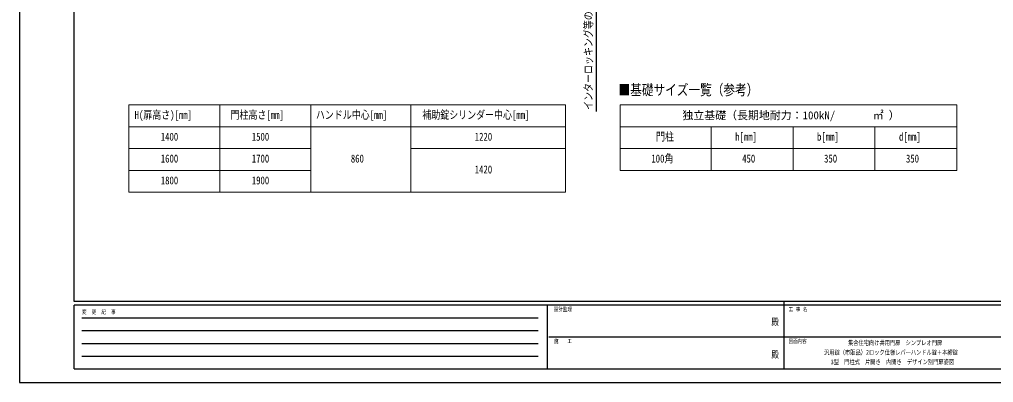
# Model space of a CAD drawing. Units: millimetres, scale not verified. Extents: x -4205 to 4205, y -2970 to 2970.
# Drawn here: x -4205 to 1147, y -2970 to -976 of the extents above; entities that cross this region are included whole.
import ezdxf
from ezdxf.enums import TextEntityAlignment as Align

# ---------------------------------------------------------------- set-up
doc = ezdxf.new("R2010")
doc.units = ezdxf.units.MM
doc.header["$LTSCALE"] = 10
doc.header["$PDMODE"] = 32
doc.header["$PDSIZE"] = 5
doc.layers.add('0-1_TABLE1', color=7, linetype='Continuous', lineweight=18)
for name, color, linetype in [('0-2_USER1', 3, 'Continuous'), ('0-4_YKK_D', 6, 'Continuous'), ('0-5_YKK_ZWAK', 7, 'Continuous')]:
    doc.layers.add(name, color=color, linetype=linetype)
doc.styles.add('ＭＳ ゴシック', font='')
doc.styles.get('ＭＳ ゴシック').set_extended_font_data('MS Gothic')

msp = doc.modelspace()

# ---------------------------------------------------------------- linework, layer by layer
at = {"layer": '0-1_TABLE1'}
for p, q in [((-3604.98, -1445), (-1204.98, -1445)), ((-3604.98, -1445), (-3604.98, -1925)), ((-3104.98, -1445), (-3104.98, -1925)), ((-2604.98, -1445), (-2604.98, -1925)), ((-2054.98, -1445), (-2054.98, -1925)), ((-1204.98, -1445), (-1204.98, -1925)), ((-904.98, -1445), (945.02, -1445)), ((-904.98, -1445), (-904.98, -1805)), ((945.02, -1445), (945.02, -1805)), ((-3604.98, -1565), (-1204.98, -1565)), ((-904.98, -1565), (945.02, -1565)), ((-404.98, -1565), (-404.98, -1805)), ((45.02, -1565), (45.02, -1805)), ((495.02, -1565), (495.02, -1805)), ((-3604.98, -1685), (-2604.98, -1685)), ((-2054.98, -1685), (-1204.98, -1685)), ((-904.98, -1685), (945.02, -1685)), ((-3604.98, -1805), (-2604.98, -1805)), ((-904.98, -1805), (945.02, -1805)), ((-3604.98, -1925), (-1204.98, -1925))]:
    msp.add_line(p, q, dxfattribs=at)
at = {"layer": '0-4_YKK_D'}
msp.add_lwpolyline([(-1035.98, -227.67), (-1035.98, -327.67), (-1035.98, -1480.67)], dxfattribs=at)
at = {"layer": '0-5_YKK_ZWAK'}
for p, q in [((-3904.98, -2525), (-3904.98, 2775)), ((3895.02, -2525), (-3904.98, -2525)), ((-1304.98, -2545), (-3904.98, -2545)), ((-3904.98, -2895), (-3904.98, -2545)), ((-1304.98, -2545), (-1304.98, -2895)), ((-4.98, -2545), (-1304.98, -2545)), ((-4.98, -2525), (-4.98, -2895)), ((1295.02, -2545), (-4.98, -2545)), ((-3862.48, -2615), (-1354.98, -2615)), ((-3862.48, -2685), (-1354.98, -2685)), ((-1297.48, -2720), (-4.98, -2720)), ((-4.98, -2720), (1295.02, -2720)), ((-3862.48, -2755), (-1354.98, -2755)), ((-3862.48, -2825), (-1354.98, -2825)), ((-3904.98, -2895), (-1304.98, -2895)), ((-1304.98, -2895), (-4.98, -2895)), ((-4.98, -2895), (1295.02, -2895))]:
    msp.add_line(p, q, dxfattribs=at)
msp.add_lwpolyline([(-4205, -2970), (4205, -2970), (4205, 2970), (-4205, 2970)], close=True, dxfattribs=at)
msp.add_point((-4.98, -2895), dxfattribs=at)

# ---------------------------------------------------------------- texts
at = {"layer": '0-1_TABLE1', "style": 'ＭＳ ゴシック', "width": 0.8}
for s, p in [('H(扉高さ)[mm]', (-3572.58, -1535)), ('門柱高さ[mm]', (-3045.38, -1535)), ('ハンドル中心[mm]', (-2576.38, -1535)), ('補助錠シリンダー中心[mm]', (-1991.58, -1535)), ('1400', (-3428.58, -1655)), ('1500', (-2928.58, -1655)), ('1220', (-1703.58, -1655)), ('門柱', (-707.78, -1655)), ('h[mm]', (-272.78, -1655)), ('b[mm]', (177.22, -1655)), ('d[mm]', (627.22, -1655)), ('100角', (-733.38, -1775)), ('1600', (-3428.58, -1775)), ('1700', (-2928.58, -1775)), ('860', (-2384.38, -1775)), ('450', (-234.38, -1775)), ('350', (215.62, -1775)), ('350', (665.62, -1775)), ('1420', (-1703.58, -1835)), ('1800', (-3428.58, -1895)), ('1900', (-2928.58, -1895))]:
    msp.add_text(s, height=43.99, dxfattribs=at).set_placement(p, align=Align.BOTTOM_LEFT)
at = {"layer": '0-1_TABLE1', "style": 'ＭＳ ゴシック'}
for s, p in [('独立基礎（長期地耐力：100kN/', (-562.55, -1537.52)), ('㎡', (483.34, -1537.52)), ('）', (570.61, -1537.52))]:
    msp.add_text(s, height=43.99, dxfattribs=at).set_placement(p, align=Align.BOTTOM_LEFT)
at = {"layer": '0-2_USER1', "style": 'ＭＳ ゴシック', "width": 0.8}
for s, height, p in [('■基礎サイズ一覧（参考）', 58.65, (-913.51, -1409.42)), ('集合住宅向け共用門扉\u3000シンプレオ門扉', 25.66, (347.29, -2772.5)), ('汎用錠（市販品）2ロック仕様レバーハンドル錠＋本締錠', 25.66, (215.69, -2825)), ('3型\u3000門柱式\u3000片開き\u3000内開き\u3000デザイン別門扉姿図', 25.66, (252.09, -2877.5))]:
    msp.add_text(s, height=height, dxfattribs=at).set_placement(p, align=Align.BOTTOM_LEFT)
at = {"layer": '0-4_YKK_D', "style": 'ＭＳ ゴシック', "width": 0.8}
msp.add_text('インターロッキング等の床材厚さ=100以下', height=43.99, rotation=90, dxfattribs=at).set_placement((-1043.98, -1472.67), align=Align.BOTTOM_LEFT)
at = {"layer": '0-5_YKK_ZWAK', "style": 'ＭＳ ゴシック', "width": 0.8}
for s, height, p in [('変  更  記  事', 21.99, (-3861.31, -2600)), ('設計監理', 21.99, (-1268.31, -2585)), ('工 事 名', 21.99, (21.27, -2585)), ('殿', 36.66, (-73.67, -2665.83)), ('施\u3000\u3000工', 21.99, (-1268.31, -2760)), ('図面内容', 21.99, (21.27, -2760)), ('殿', 36.66, (-73.67, -2845.83))]:
    msp.add_text(s, height=height, dxfattribs=at).set_placement(p, align=Align.BOTTOM_LEFT)

doc.saveas('drawing.dxf')
